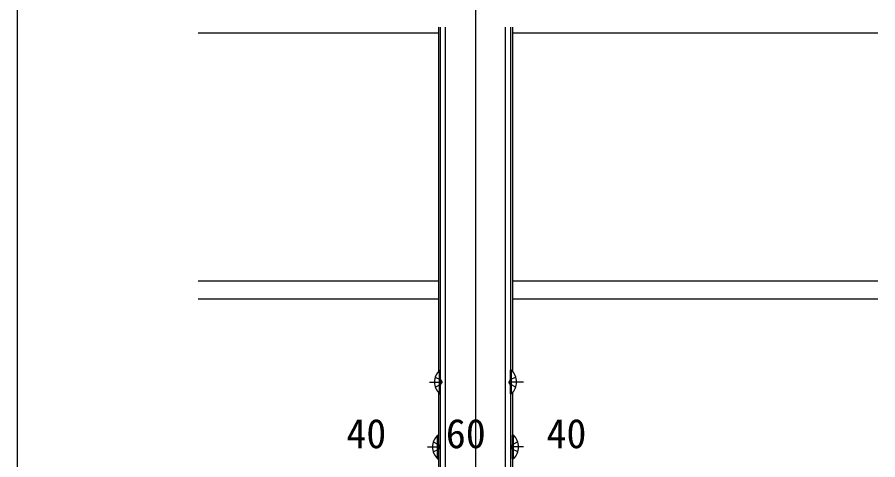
# Model space of a CAD drawing. Units: millimetres, scale not verified. Extents: x -875 to 875, y -1304 to 1296.
# Drawn here: x -875 to -445, y -887.1 to -665.7 of the extents above; entities that cross this region are included whole.
import ezdxf
from ezdxf.enums import TextEntityAlignment as Align

# ---------------------------------------------------------------- set-up
doc = ezdxf.new("R2010")
doc.units = ezdxf.units.MM
doc.header["$LTSCALE"] = 8
for name, color, linetype in [('0-4_YKK_12', 2, 'Continuous'), ('0-5_YKK_13', 4, 'Continuous'), ('0-6_YKK_D', 6, 'Continuous'), ('0-7_YKK_ZWAK', 7, 'Continuous')]:
    doc.layers.add(name, color=color, linetype=linetype)
doc.styles.add('ＭＳ ゴシック', font='')
doc.styles.get('ＭＳ ゴシック').set_extended_font_data('MS Gothic')

msp = doc.modelspace()

# ---------------------------------------------------------------- linework, layer by layer
at = {"layer": '0-4_YKK_12'}
for p, q in [((-646, -339.7), (-646, -1109.7)), ((-664.5, -670.7), (-664.5, -842.821)), ((-663.5, -926.7), (-663.5, -670.7)), ((-628.5, -670.7), (-628.5, -926.7)), ((-627.5, -670.7), (-627.5, -842.821)), ((-664.5, -673.7), (-784.5, -673.7)), ((-445, -673.7), (-627.5, -673.7)), ((-664.5, -797.7), (-784.5, -797.7)), ((-445, -797.7), (-627.5, -797.7)), ((-664.5, -806.7), (-784.5, -806.7)), ((-445, -806.7), (-627.5, -806.7)), ((-664.5, -853.579), (-664.5, -926.7)), ((-627.5, -853.579), (-627.5, -926.7))]:
    msp.add_line(p, q, dxfattribs=at)
at = {"layer": '0-5_YKK_13'}
for p, q in [((-661, -946.9), (-661, -670.7)), ((-631, -946.9), (-631, -670.7)), ((-663.5, -854.1), (-663.5, -842.3)), ((-628.5, -854.1), (-628.5, -842.3)), ((-669, -848.2), (-662.724, -848.2)), ((-622, -848.2), (-629.276, -848.2)), ((-664.009, -854.1), (-663.5, -854.1)), ((-627.991, -854.1), (-628.5, -854.1)), ((-664.5, -886.6), (-664.5, -874.8)), ((-627.5, -886.6), (-627.5, -874.8)), ((-670, -880.7), (-664.5, -880.7)), ((-622, -880.7), (-627.5, -880.7)), ((-665.009, -886.6), (-664.5, -886.6)), ((-626.991, -886.6), (-627.5, -886.6))]:
    msp.add_line(p, q, dxfattribs=at)
for points in [[(-664.009, -854.1), (-664.009, -842.3), (-663.5, -842.3)], [(-627.991, -854.1), (-627.991, -842.3), (-628.5, -842.3)], [(-666.111, -845.7), (-663.333, -847.055), (-662.724, -848.2)], [(-625.889, -845.7), (-628.667, -847.055), (-629.276, -848.2)], [(-666.111, -850.7), (-663.333, -849.345), (-662.724, -848.2)], [(-625.889, -850.7), (-628.667, -849.345), (-629.276, -848.2)], [(-665.009, -886.6), (-665.009, -874.8), (-664.5, -874.8)], [(-626.991, -886.6), (-626.991, -874.8), (-627.5, -874.8)], [(-667.111, -878.2), (-664.333, -879.555), (-663.724, -880.7)], [(-667.111, -883.2), (-664.333, -881.845), (-663.724, -880.7)], [(-624.889, -878.2), (-627.667, -879.555), (-628.276, -880.7)], [(-624.889, -883.2), (-627.667, -881.845), (-628.276, -880.7)]]:
    msp.add_lwpolyline(points, dxfattribs=at)
for centre, start, end in [((-658.268, -848.2), 134.2189, 225.7811), ((-633.732, -848.2), 314.2189, 45.7811), ((-659.268, -880.7), 134.2189, 225.7811), ((-632.732, -880.7), 314.2189, 45.7811)]:
    msp.add_arc(centre, 8.232, start, end, dxfattribs=at)
at = {"layer": '0-7_YKK_ZWAK'}
msp.add_line((-875, 1246.3), (-875, -1303.7), dxfattribs=at)

# ---------------------------------------------------------------- texts
at = {"layer": '0-6_YKK_D', "style": 'ＭＳ ゴシック'}
for s, p in [('40', (-710.545, -885.7)), ('60', (-660.83, -885.7)), ('40', (-610.545, -885.7))]:
    msp.add_text(s, height=14.66, dxfattribs=at).set_placement(p, align=Align.BOTTOM_LEFT)

doc.saveas('drawing.dxf')
